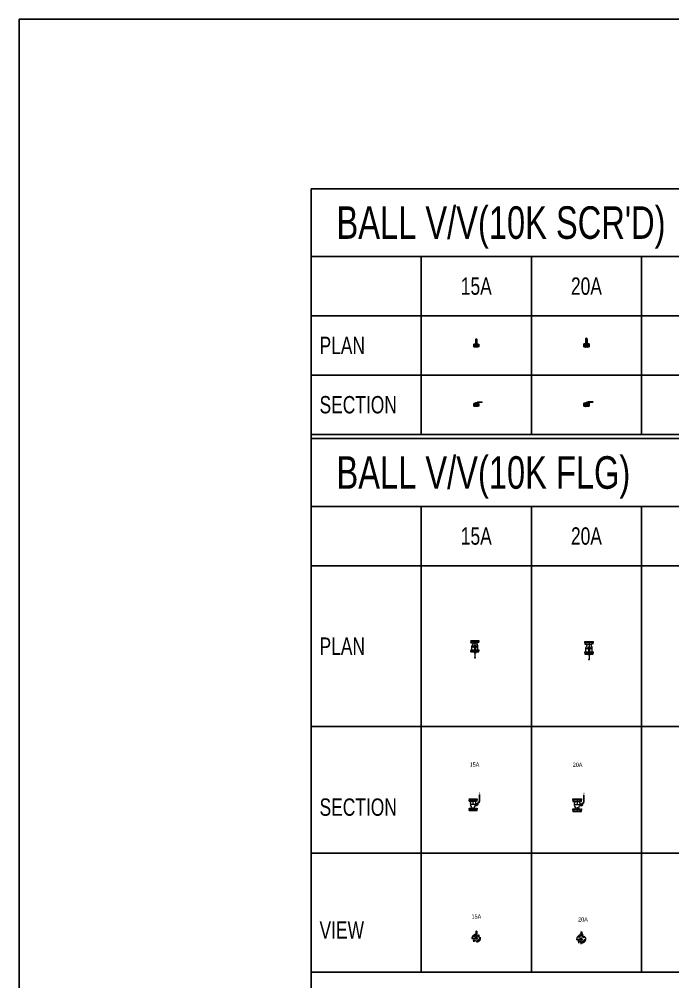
# Model space of a CAD drawing. Extents: x 0 to 60630, y 0 to 46389.
# Drawn here: x 0 to 7713, y 35028 to 46389 of the extents above; entities that cross this region are included whole.
import ezdxf
from ezdxf.enums import TextEntityAlignment as Align

# ---------------------------------------------------------------- set-up
doc = ezdxf.new("R2010")
doc.units = 0
doc.header["$LTSCALE"] = 30
doc.header["$MEASUREMENT"] = 0
doc.linetypes.add('DGN Style 4', pattern=[4.8, 2.4, -1.2, 0, -1.2])
for name, color, linetype, lineweight in [('L(c)', 1, 'DGN Style 4', 5), ('L(line)', 7, 'Continuous', 5), ('L(txt)', 2, 'Continuous', 13)]:
    doc.layers.add(name, color=color, linetype=linetype, lineweight=lineweight)
doc.styles.add('Style-ENGINEERING', font='ENGINEERING.shx')

# ---------------------------------------------------------------- blocks, each defined once
blk = doc.blocks.new('*U109')
for p, q in [((-41, 7), (8, 7)), ((8, -7), (8, 7)), ((8, 6), (22, 6)), ((26, 6), (23, 0)), ((23, 0), (26, -6)), ((32, 6), (26, 6)), ((36, 0), (32, 6)), ((32, -6), (36, 0)), ((-41, -7), (8, -7)), ((8, -6), (22, -6)), ((26, -6), (32, -6))]:
    blk.add_line(p, q)
blk.add_circle((29, 0), 3.35)
for centre, radius, start, end in [((-41, 0), 6.69, 90, 270), ((29, 0), 8.92, 218.6822, 141.3178)]:
    blk.add_arc(centre, radius, start, end)
blk = doc.blocks.new('*U108')
for p, q in [((-29, -17), (-29, -42)), ((-28, -13), (-14, -13)), ((-28, -21), (-14, -21)), ((-28, -37), (-14, -37)), ((-28, -46), (-14, -46)), ((-14, -13), (-14, -46)), ((-10, -13), (-10, -46)), ((-10, -13), (-6, -13)), ((-10, -46), (10, -46)), ((6, -13), (10, -13)), ((10, -13), (10, -46)), ((28, -13), (14, -13)), ((14, -13), (14, -46)), ((28, -21), (14, -21)), ((28, -37), (14, -37)), ((28, -46), (14, -46)), ((29, -17), (29, -42))]:
    blk.add_line(p, q)
for centre, radius, start, end in [((-20, -17), 9.29, 154.2724, 205.7276), ((7, -29), 35.8, 166.972, 193.028), ((-20, -42), 9.29, 154.2724, 205.7276), ((-12, -13), 1.95, 0, 180), ((-12, -46), 1.95, 180, 0), ((12, -13), 1.95, 0, 180), ((12, -46), 1.95, 180, 0), ((20, -17), 9.29, 334.2724, 25.7276), ((-7, -29), 35.8, 346.9721, 13.028), ((20, -42), 9.29, 334.2724, 25.7276)]:
    blk.add_arc(centre, radius, start, end)
at = {"rotation": 270}
blk.add_blockref('*U109', (0, 0), dxfattribs=at)
blk = doc.blocks.new('*U110')
for p, q in [((-49, 6), (-49, -18)), ((-48, 10), (-34, 10)), ((-48, 2), (-34, 2)), ((-34, 10), (-34, -22)), ((-30, 10), (-30, -22)), ((-30, 10), (-10, 10)), ((-28, 15), (-12, 15)), ((-28, 15), (-28, 14)), ((-28, 14), (-12, 14)), ((-26, 15), (-26, 14)), ((-25, 12), (-25, 10)), ((-25, 12), (-15, 12)), ((-23, 16), (-23, 15)), ((-23, 16), (-17, 16)), ((-22, 16), (-22, 15)), ((-22, 14), (-22, 12)), ((-22, 14), (-18, 14)), ((-21, 17), (-21, 16)), ((-21, 17), (-19, 17)), ((-19, 17), (-19, 16)), ((-18, 16), (-18, 15)), ((-18, 14), (-18, 12)), ((-17, 16), (-17, 15)), ((-15, 12), (-15, 10)), ((-10, 10), (-10, -22)), ((-9, 18), (-9, 20)), ((-8, 18), (-8, 20)), ((8, 10), (-6, 10)), ((-6, 10), (-6, -22)), ((8, 2), (-6, 2)), ((-5, 24), (-1, 24)), ((-5, 23), (-1, 23)), ((-1, 24), (-1, 23)), ((-1, 24), (48, 24)), ((-1, 23), (48, 23)), ((9, 6), (9, -18)), ((-48, -14), (-34, -14)), ((-48, -22), (-34, -22)), ((-30, -22), (-10, -22)), ((8, -14), (-6, -14)), ((8, -22), (-6, -22))]:
    blk.add_line(p, q)
for centre, radius, start, end in [((-40, 6), 9.29, 154.2724, 205.7276), ((-13, -6), 35.8, 166.972, 193.028), ((-32, 10), 1.95, 0, 180), ((-12, 18), 3.72, 270, 0), ((-12, 18), 4.65, 270, 0), ((-8, 10), 1.95, 0, 180), ((-5, 20), 3.72, 90, 180), ((-5, 20), 2.79, 90, 180), ((0, 6), 9.29, 334.2724, 25.7276), ((-27, -6), 35.8, 346.9721, 13.028), ((48, 24), 0.697, 270, 90), ((-40, -18), 9.29, 154.2724, 205.7276), ((-32, -22), 1.95, 180, 0), ((-8, -22), 1.95, 180, 0), ((0, -18), 9.29, 334.2724, 25.7276)]:
    blk.add_arc(centre, radius, start, end)
for p in [(-21, 14), (-19, 14)]:
    blk.add_point(p)
blk = doc.blocks.new('*U112')
for p, q in [((-45, 7), (9, 7)), ((9, -7), (9, 7)), ((9, 6), (25, 6)), ((29, 6), (25, 0)), ((25, 0), (29, -6)), ((36, 6), (29, 6)), ((39, 0), (36, 6)), ((36, -6), (39, 0)), ((-45, -7), (9, -7)), ((9, -6), (25, -6)), ((29, -6), (36, -6))]:
    blk.add_line(p, q)
blk.add_circle((32, 0), 3.69)
for centre, radius, start, end in [((-45, 0), 7.38, 90, 270), ((32, 0), 9.85, 218.6822, 141.3178)]:
    blk.add_arc(centre, radius, start, end)
blk = doc.blocks.new('*U111')
for p, q in [((-32, -19), (-32, -46)), ((-31, -15), (-16, -15)), ((-31, -24), (-16, -24)), ((-31, -41), (-16, -41)), ((-31, -50), (-16, -50)), ((-16, -15), (-16, -50)), ((-11, -15), (-11, -50)), ((-11, -15), (-6, -15)), ((-11, -50), (11, -50)), ((6, -15), (11, -15)), ((11, -15), (11, -50)), ((31, -15), (16, -15)), ((16, -15), (16, -50)), ((31, -24), (16, -24)), ((31, -41), (16, -41)), ((31, -50), (16, -50)), ((32, -19), (32, -46))]:
    blk.add_line(p, q)
for centre, radius, start, end in [((-22, -19), 10.2, 154.2724, 205.7276), ((7, -32), 39.5, 166.972, 193.028), ((-22, -46), 10.2, 154.2724, 205.7276), ((-14, -15), 2.15, 0, 180), ((-14, -50), 2.15, 180, 0), ((14, -15), 2.15, 0, 180), ((14, -50), 2.15, 180, 0), ((22, -19), 10.2, 334.2724, 25.7276), ((-7, -32), 39.5, 346.9721, 13.028), ((22, -46), 10.2, 334.2724, 25.7276)]:
    blk.add_arc(centre, radius, start, end)
at = {"rotation": 270}
blk.add_blockref('*U112', (0, 0), dxfattribs=at)
blk = doc.blocks.new('*U113')
for p, q in [((-54, 7), (-54, -20)), ((-53, 11), (-38, 11)), ((-53, 2), (-38, 2)), ((-38, 11), (-38, -25)), ((-34, 11), (-34, -25)), ((-34, 11), (-11, 11)), ((-31, 16), (-14, 16)), ((-31, 16), (-31, 15)), ((-31, 15), (-14, 15)), ((-29, 16), (-29, 15)), ((-27, 14), (-27, 11)), ((-27, 14), (-17, 14)), ((-26, 18), (-26, 16)), ((-26, 18), (-19, 18)), ((-24, 18), (-24, 16)), ((-24, 15), (-24, 14)), ((-24, 15), (-20, 15)), ((-23, 19), (-23, 18)), ((-23, 19), (-21, 19)), ((-21, 19), (-21, 18)), ((-20, 18), (-20, 16)), ((-20, 15), (-20, 14)), ((-19, 18), (-19, 16)), ((-17, 14), (-17, 11)), ((-11, 11), (-11, -25)), ((-10, 20), (-10, 22)), ((-9, 20), (-9, 22)), ((9, 11), (-6, 11)), ((-6, 11), (-6, -25)), ((9, 2), (-6, 2)), ((-5, 27), (-1, 27)), ((-5, 25), (-1, 25)), ((-1, 27), (-1, 25)), ((-1, 27), (53, 27)), ((-1, 25), (53, 25)), ((10, 7), (10, -20)), ((-53, -16), (-38, -16)), ((-53, -25), (-38, -25)), ((-34, -25), (-11, -25)), ((9, -16), (-6, -16)), ((9, -25), (-6, -25))]:
    blk.add_line(p, q)
for centre, radius, start, end in [((-44, 7), 10.2, 154.2724, 205.7276), ((-15, -7), 39.5, 166.972, 193.028), ((-36, 11), 2.15, 0, 180), ((-14, 20), 4.1, 270, 0), ((-14, 20), 5.13, 270, 0), ((-9, 11), 2.15, 0, 180), ((-5, 22), 4.1, 90, 180), ((-5, 22), 3.08, 90, 180), ((0, 7), 10.2, 334.2724, 25.7276), ((-30, -7), 39.5, 346.9721, 13.028), ((53, 26), 0.769, 270, 90), ((-44, -20), 10.2, 154.2724, 205.7276), ((-36, -25), 2.15, 180, 0), ((-9, -25), 2.15, 180, 0), ((0, -20), 10.2, 334.2724, 25.7276)]:
    blk.add_arc(centre, radius, start, end)
for p in [(-23, 15), (-21, 15)]:
    blk.add_point(p)
blk = doc.blocks.new('*U288')
for centre, radius in [((0, 0), 50), ((-27, 27), 7.5), ((0, 0), 13.8), ((27, 27), 7.5), ((-27, -27), 7.5), ((27, -27), 7.5)]:
    blk.add_circle(centre, radius)
at = {"layer": 'L(c)'}
for p, q in [((-19, 19), (-34, 34)), ((19, 19), (34, 34)), ((-19, -19), (-34, -34)), ((19, -19), (34, -34))]:
    blk.add_line(p, q, dxfattribs=at)
blk.add_circle((0, 0), 37.5, dxfattribs=at)
blk = doc.blocks.new('*U287')
for p, q in [((-4, 46), (-19, 46)), ((-19, 42), (-19, 46)), ((-17, 48), (-17, 46)), ((-11, 46), (-17, 46)), ((-12, 48), (-16, 48)), ((-16, 48), (-16, 46)), ((-12, 48), (-12, 46)), ((-11, 48), (-11, 46)), ((-9, 47), (-9, 57)), ((-6, 57), (-9, 57)), ((9, 47), (-9, 47)), ((-6, 80), (-6, 53)), ((-4, 81), (5, 81)), ((-4, 77), (5, 77)), ((-4, 51), (5, 51)), ((19, 46), (4, 46)), ((6, 80), (6, 53)), ((9, 57), (6, 57)), ((9, 47), (9, 57)), ((11, 48), (11, 46)), ((11, 46), (17, 46)), ((12, 48), (16, 48)), ((12, 48), (12, 46)), ((16, 48), (16, 46)), ((17, 48), (17, 46)), ((19, 42), (19, 46))]:
    blk.add_line(p, q)
for centre, radius, start, end in [((-16, 47), 1.19, 48.1735, 131.8265), ((-14, 44), 4.31, 68.3664, 111.6336), ((-12, 47), 1.19, 48.1735, 131.8265), ((-4, 80), 1.5, 90, 180), ((-4, 79), 1.5, 180, 270), ((-4, 53), 1.5, 180, 270), ((5, 80), 1.5, 0, 90), ((5, 79), 1.5, 270, 0), ((5, 53), 1.5, 270, 0), ((12, 47), 1.19, 48.1735, 131.8265), ((14, 44), 4.31, 68.3664, 111.6336), ((16, 47), 1.19, 48.1735, 131.8265)]:
    blk.add_arc(centre, radius, start, end)
at = {"layer": 'L(c)'}
for p, q in [((0, -64), (0, 55)), ((-60, -4), (60, -4))]:
    blk.add_line(p, q, dxfattribs=at)
blk.add_blockref('*U288', (0, -4), dxfattribs=at)
blk = doc.blocks.new('*U307')
for centre, radius in [((0, 0), 47.5), ((-25, 25), 7.5), ((0, 0), 11.1), ((25, 25), 7.5), ((-25, -25), 7.5), ((25, -25), 7.5)]:
    blk.add_circle(centre, radius)
at = {"layer": 'L(c)'}
for p, q in [((-17, 17), (-32, 32)), ((17, 17), (32, 32)), ((-17, -17), (-32, -32)), ((17, -17), (32, -32))]:
    blk.add_line(p, q, dxfattribs=at)
blk.add_circle((0, 0), 35, dxfattribs=at)
blk = doc.blocks.new('*U306')
for p, q in [((-6, 42), (-9, 42)), ((-9, 33), (-9, 42)), ((-6, 67), (-6, 37)), ((-5, 68), (4, 68)), ((-5, 64), (4, 64)), ((-5, 36), (4, 36)), ((6, 67), (6, 37)), ((9, 42), (6, 42)), ((9, 33), (9, 42))]:
    blk.add_line(p, q)
for centre, start, end in [((-5, 67), 90, 180), ((-5, 66), 180, 270), ((-5, 37), 180, 270), ((4, 67), 360, 90), ((4, 66), 270, 0), ((4, 37), 270, 360)]:
    blk.add_arc(centre, 1.5, start, end)
at = {"layer": 'L(c)'}
for p, q in [((0, 71), (0, -71)), ((-58, -14), (57, -14))]:
    blk.add_line(p, q, dxfattribs=at)
blk.add_blockref('*U307', (0, -14), dxfattribs=at)
blk = doc.blocks.new('*U400')
for p, q in [((-6, 48), (-6, -47)), ((5, 48), (-6, 48)), ((6, -46), (6, 47)), ((5, -47), (-6, -47))]:
    blk.add_line(p, q)
for centre, start, end in [((5, 47), 0, 90), ((5, -46), 270, 0)]:
    blk.add_arc(centre, 1, start, end)
blk = doc.blocks.new('*U401')
for p, q in [((-6, 48), (-6, -47)), ((5, 48), (-6, 48)), ((6, -46), (6, 47)), ((5, -47), (-6, -47))]:
    blk.add_line(p, q)
for centre, start, end in [((5, 47), 0, 90), ((5, -46), 270, 0)]:
    blk.add_arc(centre, 1, start, end)
blk = doc.blocks.new('*U402')
for p, q in [((-48, 5), (-48, -6)), ((-47, 6), (-6, 6)), ((6, 6), (46, 6)), ((47, 5), (47, -6)), ((-6, -6), (-48, -6)), ((47, -6), (6, -6))]:
    blk.add_line(p, q)
for centre, start, end in [((-47, 5), 90, 180), ((46, 5), 360, 90)]:
    blk.add_arc(centre, 1, start, end)
blk = doc.blocks.new('*U403')
for p, q in [((-48, 6), (-6, 6)), ((-48, -5), (-48, 6)), ((6, 6), (47, 6)), ((47, -5), (47, 6)), ((-47, -6), (-6, -6)), ((6, -6), (46, -6))]:
    blk.add_line(p, q)
for centre, start, end in [((-47, -5), 180, 270), ((46, -5), 270, 0)]:
    blk.add_arc(centre, 1, start, end)
blk = doc.blocks.new('*U399')
for p, q in [((-35, -2), (-35, 39)), ((-26, 79), (-24, 63)), ((-17, 35), (-16, 35)), ((-17, 27), (-8, 22)), ((-15, 41), (-15, 38)), ((-6, 22), (-8, 22)), ((-3, 41), (-6, 45)), ((-6, 24), (-6, -96)), ((0, 36), (-5, 31)), ((-5, 31), (0, 27)), ((4, 31), (0, 36)), ((0, 27), (4, 31)), ((3, 41), (6, 45)), ((6, 24), (6, -96)), ((8, 22), (6, 22)), ((16, 27), (8, 22)), ((15, 41), (15, 38)), ((16, 35), (16, 35)), ((26, 79), (24, 63)), ((35, -2), (35, 39)), ((3, -99), (-3, -99))]:
    blk.add_line(p, q)
at = {"flags": 128}
for points in [[(-14, 28), (-17, 29), (-17, 33), (-14, 34), (-11, 33), (-11, 29)], [(14, 28), (17, 29), (17, 33), (14, 34), (11, 33), (11, 29)]]:
    blk.add_lwpolyline(points, close=True, dxfattribs=at)
for centre, radius in [((-14, 31), 2.75), ((-10, 41), 2), ((10, 41), 2), ((14, 31), 2.75)]:
    blk.add_circle(centre, radius)
for centre, radius, start, end in [((-14, 31), 5, 120, 240), ((-18, 38), 3, 300, 0), ((-10, 41), 5, 45, 180), ((0, 31), 9, 311.8103, 228.1897), ((-1, 43), 3, 225, 270), ((1, 43), 3, 270, 315), ((10, 41), 5, 0, 135), ((18, 38), 3, 180, 240), ((14, 31), 5, 300, 60), ((-40, -2), 4.85, 328.1446, 0), ((-3, -96), 3, 180, 270), ((3, -96), 3, 270, 360), ((40, -2), 4.85, 180, 211.8554)]:
    blk.add_arc(centre, radius, start, end)
for centre, major_axis, start_param, end_param in [((10, 27), (0, 47.5), 0.831696, 1.260588), ((-26, 39), (0, 9.43), 1.260588, 1.570796), ((-29, 62), (0, 4.72), 4.04972, 4.836744), ((29, 62), (0, 4.72), 1.446441, 2.233466), ((-10, 27), (0, 47.5), 5.022598, 5.451489), ((26, 39), (0, 9.43), 4.712389, 5.022598)]:
    blk.add_ellipse(centre, major_axis=major_axis, ratio=0.999961, start_param=start_param, end_param=end_param)
at = {"layer": 'L(c)'}
for p, q in [((-35, 75), (-35, 109)), ((-35, 31), (35, 31)), ((-35, -33), (-35, 1)), ((-14, 26), (-14, 37)), ((-6, 37), (-13, 45)), ((0, 109), (0, -109)), ((6, 37), (13, 45)), ((14, 26), (14, 37)), ((35, 74), (35, 109)), ((35, -33), (35, 1))]:
    blk.add_line(p, q, dxfattribs=at)
for start, end in [(114.4269, 155.5731), (24.4269, 65.5731)]:
    blk.add_arc((0, 31), 14, start, end, dxfattribs=at)
at = {"rotation": 270}
blk.add_blockref('*U400', (0, 85), dxfattribs=at)
blk.add_blockref('*U402', (0, -11))
at = {"layer": 'L(txt)', "extrusion": (0, 0, -1), "rotation": 90.00000000000001}
blk.add_blockref('*U401', (0, 99), dxfattribs=at)
at = {"layer": 'L(txt)'}
blk.add_blockref('*U403', (0, -24), dxfattribs=at)
blk = doc.blocks.new('*U405')
for p, q in [((-7, 50), (-7, -50)), ((6, 50), (-7, 50)), ((7, -49), (7, 49)), ((-7, -50), (6, -50))]:
    blk.add_line(p, q)
for centre, start, end in [((6, 49), 0, 90), ((6, -49), 270, 0)]:
    blk.add_arc(centre, 1, start, end)
blk = doc.blocks.new('*U406')
for p, q in [((-7, 50), (-7, -50)), ((6, 50), (-7, 50)), ((7, -49), (7, 49)), ((-7, -50), (6, -50))]:
    blk.add_line(p, q)
for centre, start, end in [((6, 49), 0, 90), ((6, -49), 270, 0)]:
    blk.add_arc(centre, 1, start, end)
blk = doc.blocks.new('*U407')
for p, q in [((-50, -7), (-50, 6)), ((-49, 7), (-6, 7)), ((6, 7), (49, 7)), ((50, 6), (50, -7)), ((-6, -7), (-50, -7)), ((50, -7), (6, -7))]:
    blk.add_line(p, q)
for centre, start, end in [((-49, 6), 90, 180), ((49, 6), 360, 90)]:
    blk.add_arc(centre, 1, start, end)
blk = doc.blocks.new('*U408')
for p, q in [((-50, 7), (-50, -6)), ((-50, 7), (-6, 7)), ((6, 7), (50, 7)), ((50, -6), (50, 7)), ((-49, -7), (-6, -7)), ((6, -7), (49, -7))]:
    blk.add_line(p, q)
for centre, start, end in [((-49, -6), 180, 270), ((49, -6), 270, 0)]:
    blk.add_arc(centre, 1, start, end)
blk = doc.blocks.new('*U404')
for p, q in [((-38, -9), (-38, 36)), ((-28, 78), (-26, 61)), ((-16, 31), (-16, 31)), ((-16, 23), (-8, 18)), ((-15, 37), (-15, 34)), ((-6, 18), (-8, 18)), ((-4, 38), (-6, 40)), ((-6, 20), (-6, -100)), ((0, 31), (-4, 27)), ((-4, 27), (0, 22)), ((-1, 36), (1, 36)), ((5, 27), (0, 31)), ((0, 22), (5, 27)), ((4, 38), (6, 40)), ((6, 20), (6, -100)), ((8, 18), (6, 18)), ((17, 23), (8, 18)), ((15, 37), (15, 34)), ((17, 31), (16, 31)), ((28, 78), (26, 61)), ((38, -9), (38, 36)), ((3, -103), (-3, -103))]:
    blk.add_line(p, q)
at = {"flags": 128}
for points in [[(-14, 24), (-17, 25), (-17, 28), (-14, 30), (-11, 28), (-11, 25)], [(14, 24), (17, 25), (17, 28), (14, 30), (11, 28), (11, 25)]]:
    blk.add_lwpolyline(points, close=True, dxfattribs=at)
for centre, radius in [((-14, 27), 2.75), ((-10, 37), 2), ((10, 37), 2), ((14, 27), 2.75)]:
    blk.add_circle(centre, radius)
for centre, radius, start, end in [((-14, 27), 5, 120, 240), ((-18, 34), 3, 300, 0), ((-10, 37), 5, 45, 180), ((0, 27), 9, 311.8103, 228.1897), ((-1, 40), 4, 225, 270), ((1, 40), 4, 270, 315), ((10, 37), 5, 0, 135), ((18, 34), 3, 180, 240), ((14, 27), 5, 300, 60), ((-44, -9), 5.26, 340.2689, 0), ((-3, -100), 3, 180, 270), ((3, -100), 3, 270, 360), ((44, -9), 5.26, 180, 199.7311)]:
    blk.add_arc(centre, radius, start, end)
for centre, major_axis, start_param, end_param in [((11, 23), (0, 51.5), 0.831696, 1.260588), ((-28, 36), (0, 10.2), 1.260588, 1.570796), ((-31, 61), (0, 5.11), 4.04972, 4.836744), ((31, 61), (0, 5.11), 1.446441, 2.233466), ((-11, 23), (0, 51.5), 5.022598, 5.451489), ((28, 36), (0, 10.2), 4.712389, 5.022598)]:
    blk.add_ellipse(centre, major_axis=major_axis, ratio=0.999961, start_param=start_param, end_param=end_param)
at = {"layer": 'L(c)'}
for p, q in [((-38, 27), (38, 27)), ((-37, 74), (-37, 112)), ((-14, 21), (-14, 32)), ((-6, 33), (-13, 40)), ((0, 111), (0, -112)), ((6, 33), (13, 40)), ((14, 21), (14, 32)), ((38, 76), (38, 112)), ((-37, -43), (-37, -5)), ((38, -41), (38, -5))]:
    blk.add_line(p, q, dxfattribs=at)
for start, end in [(114.4269, 155.5731), (24.4269, 65.5731)]:
    blk.add_arc((0, 27), 14, start, end, dxfattribs=at)
at = {"rotation": 270}
blk.add_blockref('*U405', (0, 85), dxfattribs=at)
blk.add_blockref('*U407', (0, -18))
at = {"layer": 'L(txt)', "extrusion": (0, 0, -1), "rotation": 90.00000000000001}
blk.add_blockref('*U406', (0, 101), dxfattribs=at)
at = {"layer": 'L(txt)'}
blk.add_blockref('*U408', (0, -34), dxfattribs=at)
blk = doc.blocks.new('*U494')
for p, q in [((-7, 50), (-7, -50)), ((6, 50), (-7, 50)), ((7, -49), (7, 49)), ((-7, -50), (6, -50))]:
    blk.add_line(p, q)
for centre, start, end in [((6, 49), 0, 90), ((6, -49), 270, 0)]:
    blk.add_arc(centre, 1, start, end)
blk = doc.blocks.new('*U495')
for p, q in [((-7, 50), (-7, -50)), ((6, 50), (-7, 50)), ((7, -49), (7, 49)), ((-7, -50), (6, -50))]:
    blk.add_line(p, q)
for centre, start, end in [((6, 49), 0, 90), ((6, -49), 270, 0)]:
    blk.add_arc(centre, 1, start, end)
blk = doc.blocks.new('*U496')
for p, q in [((-7, 50), (-7, -50)), ((6, 50), (-7, 50)), ((7, -49), (7, 49)), ((-7, -50), (6, -50))]:
    blk.add_line(p, q)
for centre, start, end in [((6, 49), 0, 90), ((6, -49), 270, 0)]:
    blk.add_arc(centre, 1, start, end)
blk = doc.blocks.new('*U497')
for p, q in [((-7, 50), (-7, -50)), ((6, 50), (-7, 50)), ((7, -49), (7, 49)), ((-7, -50), (6, -50))]:
    blk.add_line(p, q)
for centre, start, end in [((6, 49), 0, 90), ((6, -49), 270, 0)]:
    blk.add_arc(centre, 1, start, end)
blk = doc.blocks.new('*U493')
for p, q in [((-51, 16), (-51, 3)), ((-48, 1), (-48, -10)), ((13, 1), (13, -5)), ((16, 16), (16, 3)), ((37, -15), (58, 6)), ((42, -15), (62, 4)), ((64, 20), (64, 108)), ((68, 108), (64, 108)), ((68, 18), (68, 108)), ((-51, -12), (-51, -33)), ((-50, -33), (-51, -33)), ((-40, -73), (-38, -57)), ((5, -73), (3, -57)), ((15, -33), (16, -33)), ((18, -7), (16, -7)), ((16, -33), (18, -33)), ((18, -33), (18, -7)), ((27, -17), (18, -17)), ((27, -21), (18, -21)), ((27, -24), (18, -24)), ((27, -28), (18, -28)), ((27, -13), (27, -37)), ((27, -13), (32, -13)), ((27, -37), (32, -37)), ((32, -13), (32, -37)), ((32, -26), (32, -19)), ((34, -19), (32, -19)), ((34, -21), (32, -21)), ((34, -24), (32, -24)), ((34, -26), (32, -26)), ((33, -13), (39, -13)), ((33, -13), (33, -19)), ((33, -26), (33, -31)), ((33, -31), (43, -31)), ((35, -25), (35, -20)), ((37, -15), (42, -15)), ((43, -14), (43, -31)), ((43, -18), (45, -18)), ((43, -27), (45, -27)), ((45, -18), (45, -27))]:
    blk.add_line(p, q)
for centre, radius, start, end in [((44, 20), 20, 315, 0), ((48, 18), 20, 315, 0), ((34, -20), 1.19, 318.1735, 41.8265), ((30, -22), 4.31, 338.3664, 21.6336), ((34, -25), 1.19, 318.1735, 41.8265)]:
    blk.add_arc(centre, radius, start, end)
for centre, major_axis, start_param, end_param in [((-51, 1), (0, 2.55), 4.712389, 6.283185), ((16, 1), (0, -2.55), 3.141593, 4.712389), ((-51, -10), (0, -2.55), 0, 1.570796), ((-50, -35), (0, -2.55), 1.771852, 3.141593), ((-4, -26), (0, -44.6), 4.913445, 5.375058), ((-43, -56), (0, -5.11), 1.446441, 2.233466), ((8, -56), (0, -5.11), 4.04972, 4.836744), ((-31, -26), (0, -44.6), 0.908127, 1.369741), ((16, -5), (0, -2.55), 4.712389, 6.283185), ((15, -35), (0, -2.55), 3.141593, 4.511333)]:
    blk.add_ellipse(centre, major_axis=major_axis, ratio=0.999961, start_param=start_param, end_param=end_param)
at = {"layer": 'L(c)'}
for p, q in [((-55, 11), (-55, 50)), ((-17, 50), (-17, -108)), ((20, 13), (20, 50)), ((-55, -106), (-55, -67)), ((-51, -22), (38, -22)), ((20, -104), (20, -67)), ((53, -22), (24, -22))]:
    blk.add_line(p, q, dxfattribs=at)
at = {"rotation": 270}
blk.add_blockref('*U494', (-17, 22), dxfattribs=at)
at = {"extrusion": (0, 0, -1), "rotation": 90.00000000000001}
blk.add_blockref('*U497', (17, -80), dxfattribs=at)
at = {"layer": 'L(txt)', "extrusion": (0, 0, -1), "rotation": 90.00000000000001}
blk.add_blockref('*U495', (17, 38), dxfattribs=at)
at = {"layer": 'L(txt)', "rotation": 270}
blk.add_blockref('*U496', (-17, -96), dxfattribs=at)
blk = doc.blocks.new('*U499')
for p, q in [((-6, 48), (-6, -47)), ((5, 48), (-6, 48)), ((6, -46), (6, 47)), ((5, -47), (-6, -47))]:
    blk.add_line(p, q)
for centre, start, end in [((5, 47), 0, 90), ((5, -46), 270, 0)]:
    blk.add_arc(centre, 1, start, end)
blk = doc.blocks.new('*U500')
for p, q in [((-6, 48), (-6, -47)), ((5, 48), (-6, 48)), ((6, -46), (6, 47)), ((5, -47), (-6, -47))]:
    blk.add_line(p, q)
for centre, start, end in [((5, 47), 0, 90), ((5, -46), 270, 0)]:
    blk.add_arc(centre, 1, start, end)
blk = doc.blocks.new('*U501')
for p, q in [((-6, 48), (-6, -47)), ((5, 48), (-6, 48)), ((6, -46), (6, 47)), ((5, -47), (-6, -47))]:
    blk.add_line(p, q)
for centre, start, end in [((5, 47), 0, 90), ((5, -46), 270, 0)]:
    blk.add_arc(centre, 1, start, end)
blk = doc.blocks.new('*U502')
for p, q in [((-6, 48), (-6, -47)), ((5, 48), (-6, 48)), ((6, -46), (6, 47)), ((5, -47), (-6, -47))]:
    blk.add_line(p, q)
for centre, start, end in [((5, 47), 0, 90), ((5, -46), 270, 0)]:
    blk.add_arc(centre, 1, start, end)
blk = doc.blocks.new('*U498')
for p, q in [((-48, 10), (-48, -2)), ((14, 10), (14, -2)), ((31, -19), (55, 5)), ((37, -19), (59, 3)), ((61, 19), (61, 104)), ((65, 104), (61, 104)), ((65, 17), (65, 104)), ((-48, -16), (-48, -35)), ((-48, -35), (-48, -35)), ((-46, -4), (-46, -14)), ((-38, -74), (-36, -58)), ((4, -74), (2, -58)), ((11, -4), (11, -9)), ((13, -35), (14, -35)), ((16, -12), (14, -12)), ((14, -35), (16, -35)), ((16, -35), (16, -12)), ((22, -19), (16, -19)), ((22, -24), (16, -24)), ((22, -27), (16, -27)), ((22, -32), (16, -32)), ((22, -17), (22, -41)), ((22, -17), (26, -17)), ((22, -41), (26, -41)), ((26, -17), (26, -41)), ((28, -21), (26, -21)), ((28, -23), (26, -23)), ((26, -29), (26, -23)), ((28, -24), (26, -24)), ((28, -27), (26, -27)), ((28, -29), (26, -29)), ((28, -30), (26, -30)), ((28, -17), (28, -23)), ((28, -17), (33, -17)), ((28, -28), (28, -23)), ((28, -29), (28, -35)), ((28, -35), (38, -35)), ((31, -19), (37, -19)), ((38, -18), (38, -35)), ((38, -21), (40, -21)), ((38, -30), (40, -30)), ((40, -21), (40, -30))]:
    blk.add_line(p, q)
for centre, radius, start, end in [((41, 19), 20, 315, 0), ((45, 17), 20, 315, 0), ((27, -23), 1.19, 318.1735, 41.8265), ((24, -26), 4.31, 338.3664, 21.6336), ((27, -28), 1.19, 318.1735, 41.8265)]:
    blk.add_arc(centre, radius, start, end)
for centre, major_axis, start_param, end_param in [((-48, -4), (0, 2.36), 4.712389, 6.283185), ((-48, -14), (0, -2.36), 0, 1.570796), ((-48, -37), (0, -2.36), 1.771852, 3.141593), ((-5, -29), (0, -41.2), 4.913445, 5.375058), ((-41, -57), (0, -4.72), 1.446441, 2.233466), ((7, -57), (0, -4.72), 4.04972, 4.836744), ((-30, -29), (0, -41.2), 0.908127, 1.369741), ((14, -4), (0, -2.36), 3.141593, 4.712389), ((14, -9), (0, -2.36), 4.712389, 6.283185), ((13, -37), (0, -2.36), 3.141593, 4.511333)]:
    blk.add_ellipse(centre, major_axis=major_axis, ratio=0.999961, start_param=start_param, end_param=end_param)
at = {"layer": 'L(c)'}
for p, q in [((-52, 38), (-52, 4)), ((-17, 41), (-17, -104)), ((18, 8), (18, 40)), ((-52, -70), (-52, -104)), ((-48, -26), (44, -26)), ((18, -100), (18, -68))]:
    blk.add_line(p, q, dxfattribs=at)
at = {"rotation": 270}
blk.add_blockref('*U499', (-17, 16), dxfattribs=at)
at = {"extrusion": (0, 0, -1), "rotation": 90.00000000000001}
blk.add_blockref('*U502', (17, -80), dxfattribs=at)
at = {"layer": 'L(txt)', "extrusion": (0, 0, -1), "rotation": 90.00000000000001}
blk.add_blockref('*U500', (17, 30), dxfattribs=at)
at = {"layer": 'L(txt)', "rotation": 270}
blk.add_blockref('*U501', (-17, -93), dxfattribs=at)

msp = doc.modelspace()

# ---------------------------------------------------------------- linework, layer by layer
for p, q in [((3444, 44389), (3444, 1861)), ((3444, 44389), (24944, 44389)), ((3444, 43589), (24944, 43589)), ((4744, 41489), (4744, 43589)), ((6044, 43589), (6044, 41489)), ((7344, 41489), (7344, 43589)), ((3444, 42889), (12544, 42889)), ((3444, 42189), (12544, 42189)), ((3444, 41489), (24944, 41489)), ((3444, 41439), (24944, 41439)), ((3444, 40639), (26429, 40639)), ((4744, 40639), (4744, 35139)), ((6044, 40639), (6044, 35139)), ((7344, 40639), (7344, 35139)), ((3444, 39939), (26429, 39939)), ((3444, 38039), (26429, 38039)), ((3444, 36547), (26429, 36547)), ((3444, 35139), (26429, 35139))]:
    msp.add_line(p, q)
at = {"flags": 128}
msp.add_lwpolyline([(0, 46389), (60630, 46389), (60630, 0), (0, 0)], close=True, dxfattribs=at)
at = {"layer": 'L(c)'}
for p, q in [((5394, 42618), (5394, 42520)), ((6694, 42626), (6694, 42518)), ((5426, 42539), (5362, 42539)), ((6729, 42539), (6658, 42539)), ((5428, 41839), (5362, 41839)), ((5394, 41867), (5394, 41820)), ((6732, 41839), (6658, 41839)), ((6694, 41870), (6694, 41818))]:
    msp.add_line(p, q, dxfattribs=at)

# ---------------------------------------------------------------- block references
for name, p in [('*U108', (5394, 42568)), ('*U111', (6694, 42571)), ('*U110', (5414, 41845)), ('*U113', (6716, 41846))]:
    msp.add_blockref(name, p)
for name, p in [('*U399', (5378, 38951)), ('*U404', (6725, 38935)), ('*U498', (5372, 37149)), ('*U493', (6601, 37141)), ('*U306', (5394, 35556)), ('*U287', (6633, 35536))]:
    msp.add_blockref(name, p, dxfattribs=at)

# ---------------------------------------------------------------- texts
at = {"layer": 'L(line)', "style": 'Style-ENGINEERING', "width": 0.75}
for s, p in [('15A', (5373, 37591)), ('20A', (6590, 37589)), ('15A', (5395, 35798)), ('20A', (6653, 35763))]:
    msp.add_text(s, height=51.2, dxfattribs=at).set_placement(p, align=Align.MIDDLE_CENTER)
at = {"layer": 'L(txt)', "style": 'Style-ENGINEERING', "width": 0.75}
for s, height, p in [("BALL V/V(10K SCR'D)", 384, (3744, 43989)), ('PLAN', 204.8, (3544, 42539)), ('SECTION', 204.8, (3544, 41839)), ('BALL V/V(10K FLG)', 384, (3744, 41039)), ('PLAN', 204.8, (3544, 38989)), ('SECTION', 204.8, (3544, 37089)), ('VIEW', 204.8, (3544, 35639))]:
    msp.add_text(s, height=height, dxfattribs=at).set_placement(p, align=Align.MIDDLE_LEFT)
for s, p in [('15A', (5394, 43239)), ('20A', (6694, 43239)), ('15A', (5394, 40289)), ('20A', (6694, 40289))]:
    msp.add_text(s, height=204.8, dxfattribs=at).set_placement(p, align=Align.MIDDLE_CENTER)

doc.saveas('drawing.dxf')
